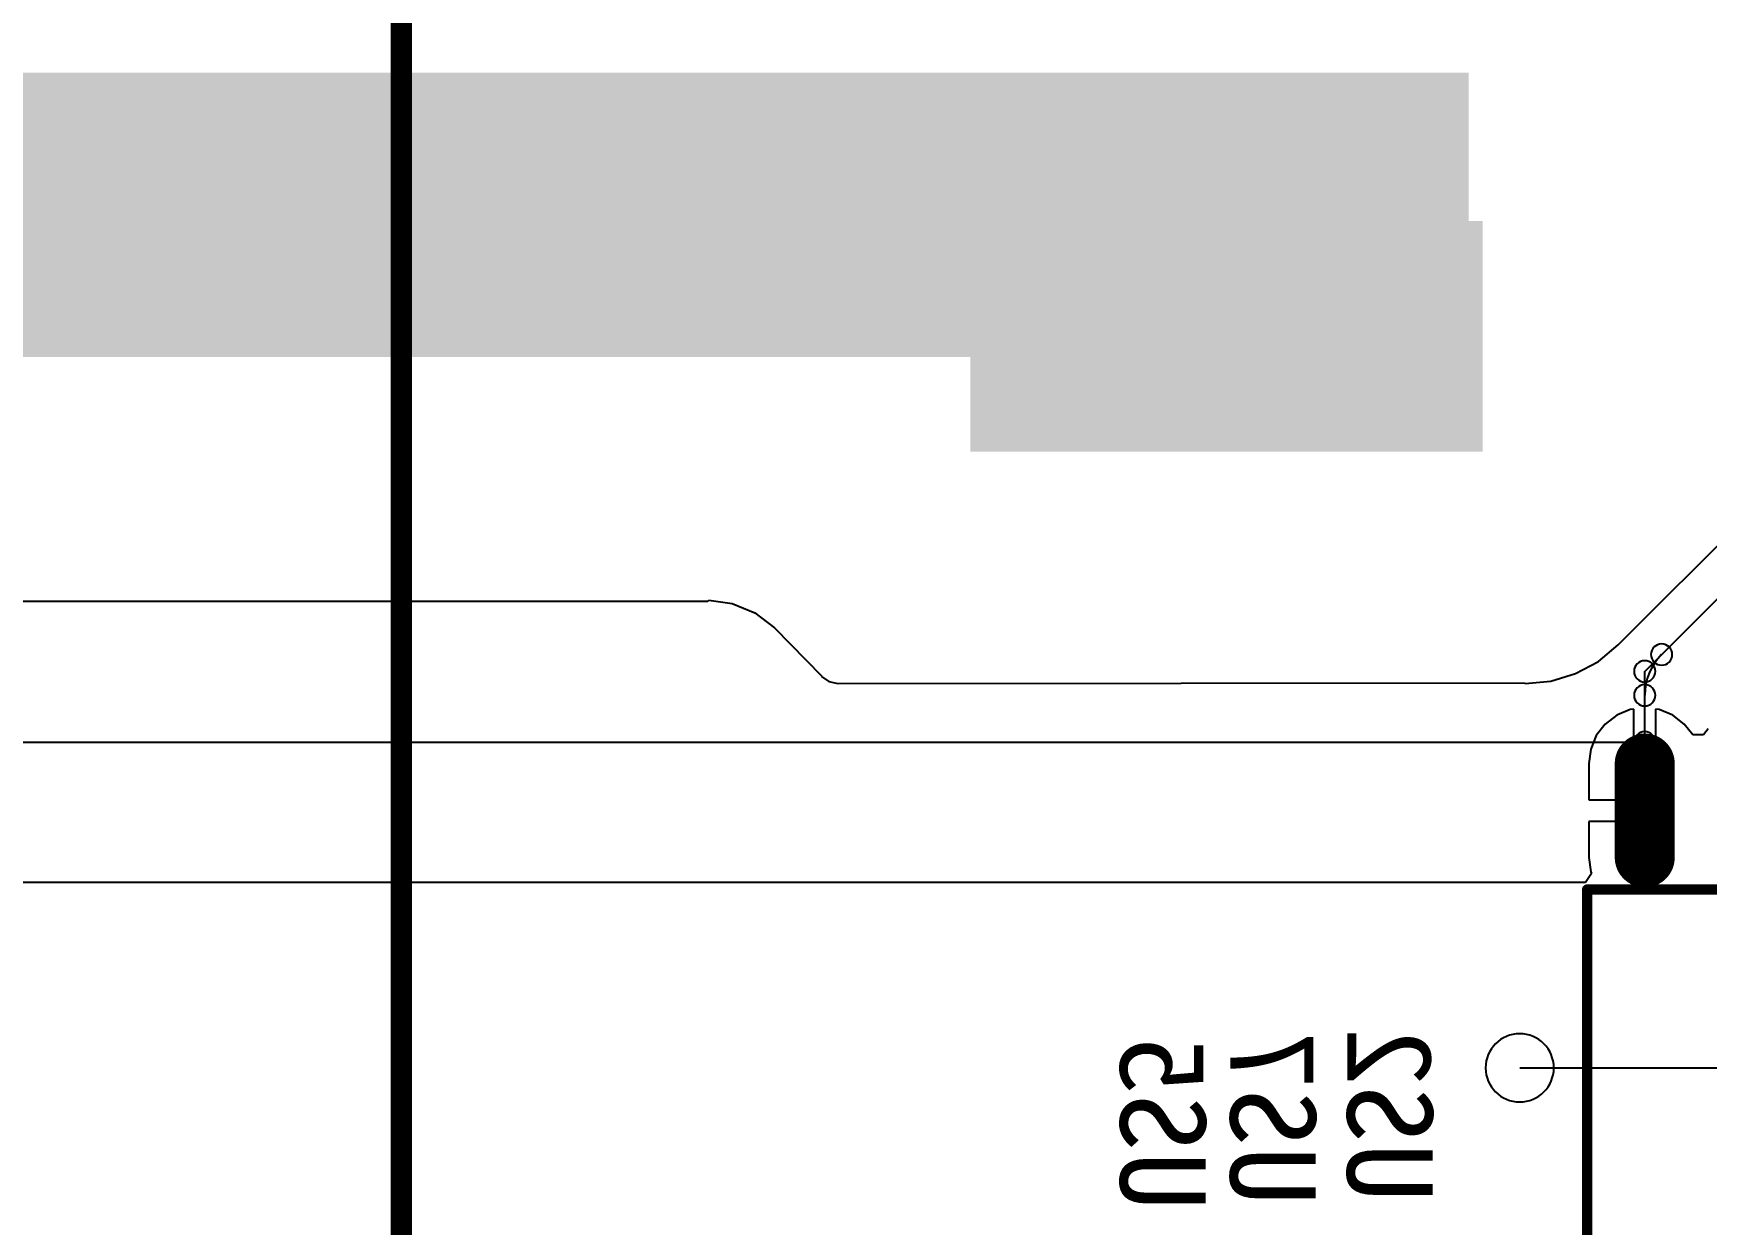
# Model space of a CAD drawing. Header units: inches. Extents: x 32166 to 66782, y 2386 to 7162.
# Drawn here: x 33277.6 to 33365.8, y 2951.1 to 3013.9 of the extents above; entities that cross this region are included whole.
import ezdxf

# ---------------------------------------------------------------- set-up
doc = ezdxf.new("R2010")
doc.units = ezdxf.units.IN
doc.header["$LTSCALE"] = 0.64311
doc.header["$MEASUREMENT"] = 0
for name, color, linetype in [('BOTTOMLAYER', 5, 'CONTINUOUS'), ('BOTTOMOVERLAY', 54, 'CONTINUOUS'), ('BOTTOMPASTE', 16, 'CONTINUOUS'), ('BOTTOMSOLDER', 6, 'CONTINUOUS'), ('KEEPOUTLAYER', 6, 'CONTINUOUS'), ('MULTILAYER', 9, 'CONTINUOUS')]:
    doc.layers.add(name, color=color, linetype=linetype)
doc.styles.get("Standard").update_dxf_attribs({"font": 'txt', "width": 0.8})

msp = doc.modelspace()

# ---------------------------------------------------------------- linework, layer by layer
at = {"layer": 'BOTTOMLAYER'}
for p, q in [((33361.166, 2981.616), (33369.007, 2989.474)), ((33362.56, 2980.222), (33368.748, 2986.409)), ((33210.888, 2983.934), (33313.161, 2983.934)), ((33313.161, 2983.934), (33313.203, 2983.971)), ((33313.161, 2983.934), (33313.161, 2983.934)), ((33313.203, 2983.971), (33314.445, 2983.808)), ((33314.445, 2983.808), (33315.641, 2983.312)), ((33315.641, 2983.312), (33316.668, 2982.524)), ((33316.668, 2982.524), (33319.168, 2979.964)), ((33360.114, 2980.752), (33361.166, 2981.616)), ((33357.609, 2979.714), (33358.913, 2980.11)), ((33358.913, 2980.11), (33360.114, 2980.752)), ((33362.56, 2976.487), (33362.56, 2980.222)), ((33319.168, 2979.964), (33319.151, 2979.948)), ((33319.151, 2979.948), (33319.546, 2979.684)), ((33319.546, 2979.684), (33320.013, 2979.591)), ((33320.013, 2979.591), (33356.221, 2979.614)), ((33356.221, 2979.614), (33356.254, 2979.581)), ((33356.254, 2979.581), (33357.609, 2979.714)), ((33356.254, 2979.581), (33356.254, 2979.581)), ((33361.989, 2978.237), (33361.797, 2978.212)), ((33361.989, 2973.458), (33361.989, 2978.237)), ((33363.324, 2978.212), (33363.132, 2978.237)), ((33363.132, 2978.237), (33363.132, 2972.886)), ((33360.474, 2977.448), (33360.005, 2976.837)), ((33361.085, 2977.917), (33360.474, 2977.448)), ((33361.797, 2978.212), (33361.085, 2977.917)), ((33364.035, 2977.917), (33363.324, 2978.212)), ((33364.646, 2977.448), (33364.035, 2977.917)), ((33365.087, 2976.874), (33364.646, 2977.448)), ((33265.81, 2976.487), (33362.56, 2976.487)), ((33360.005, 2976.837), (33359.711, 2976.125)), ((33365.659, 2976.874), (33365.087, 2976.874)), ((33365.905, 2977.195), (33365.659, 2976.874)), ((33359.711, 2976.125), (33359.61, 2975.362)), ((33359.61, 2975.362), (33359.61, 2973.458)), ((33359.61, 2973.458), (33361.989, 2973.458)), ((33362.561, 2972.315), (33359.61, 2972.315)), ((33359.61, 2972.315), (33359.61, 2970.412)), ((33362.56, 2969.152), (33362.56, 2972.887)), ((33363.132, 2972.886), (33362.561, 2972.886)), ((33362.561, 2972.886), (33362.561, 2972.315)), ((33359.61, 2970.412), (33359.711, 2969.648)), ((33359.747, 2969.559), (33359.43, 2969.084)), ((33359.711, 2969.648), (33359.747, 2969.559)), ((33359.43, 2969.084), (33241.533, 2969.084))]:
    msp.add_line(p, q, dxfattribs=at)
at = {"layer": 'BOTTOMLAYER', "const_width": 2.25}
msp.add_lwpolyline([(33362.56, 2975.362), (33362.56, 2970.412)], dxfattribs=at)
at = {"layer": 'BOTTOMLAYER', "const_width": 1.125}
for points in [[(33362.56, 2974.799, 1), (33362.56, 2975.924, 1)], [(33362.56, 2969.849, 1), (33362.56, 2970.974, 1)]]:
    msp.add_lwpolyline(points, format="xyb", close=True, dxfattribs=at)
at = {"layer": 'BOTTOMLAYER'}
for centre, radius, start, end in [((33365.602, 2978.962), 3.042, 134.99983, 179.99983), ((33363.451, 2981.113), 0.562, 0, 180), ((33363.451, 2981.113), 0.562, 180, 0), ((33362.56, 2980.222), 0.562, 0, 180), ((33362.56, 2980.222), 0.562, 0, 180), ((33362.56, 2980.222), 0.562, 180, 0), ((33362.56, 2980.222), 0.562, 180, 0), ((33362.56, 2978.962), 0.562, 0, 180), ((33362.56, 2978.962), 0.562, 180, 0), ((33362.56, 2976.487), 0.562, 0, 180), ((33362.56, 2976.487), 0.562, 0, 180), ((33362.56, 2976.487), 0.562, 180, 0), ((33362.56, 2976.487), 0.562, 180, 0), ((33362.56, 2972.887), 0.562, 0, 180), ((33362.56, 2972.887), 0.562, 180, 0), ((33362.56, 2969.152), 0.562, 0, 180), ((33362.56, 2969.152), 0.562, 180, 0)]:
    msp.add_arc(centre, radius, start, end, dxfattribs=at)
for points in [[(33167.913, 2996.804), (33353.268, 2996.804), (33167.913, 3011.789), (33353.268, 3011.789)], [(33327.459, 2992.263), (33353.559, 2992.263), (33327.459, 3003.513), (33353.559, 3003.513)]]:
    msp.add_solid(points, dxfattribs=at)
at = {"layer": 'BOTTOMOVERLAY'}
for points, const_width in [([(33296.997, 2934.861), (33296.997, 3065.361)], 1.125), ([(33359.523, 2948.924), (33359.523, 2968.724)], 0.539), ([(33359.523, 2968.724), (33371.223, 2968.724)], 0.539)]:
    msp.add_lwpolyline(points, dxfattribs=dict(at, const_width=const_width))
at = {"layer": 'BOTTOMOVERLAY', "const_width": 0.27}
msp.add_lwpolyline([(33359.523, 2968.59, 1), (33359.523, 2968.859, 1)], format="xyb", close=True, dxfattribs=at)
msp.add_lwpolyline([(33359.523, 2968.59, 1), (33359.523, 2968.859, 1)], format="xyb", close=True, dxfattribs=at)
at = {"layer": 'BOTTOMPASTE', "const_width": 2.25}
msp.add_lwpolyline([(33362.56, 2975.362), (33362.56, 2970.412)], dxfattribs=at)
at = {"layer": 'BOTTOMPASTE', "const_width": 1.125}
for points in [[(33362.56, 2974.799, 1), (33362.56, 2975.924, 1)], [(33362.56, 2969.849, 1), (33362.56, 2970.974, 1)]]:
    msp.add_lwpolyline(points, format="xyb", close=True, dxfattribs=at)
at = {"layer": 'BOTTOMSOLDER', "const_width": 3.164}
msp.add_lwpolyline([(33362.56, 2975.362), (33362.56, 2970.412)], dxfattribs=at)
at = {"layer": 'BOTTOMSOLDER', "const_width": 1.582}
for points in [[(33362.56, 2974.571, 1), (33362.56, 2976.153, 1)], [(33362.56, 2969.621, 1), (33362.56, 2971.203, 1)]]:
    msp.add_lwpolyline(points, format="xyb", close=True, dxfattribs=at)
at = {"layer": 'BOTTOMSOLDER'}
for points in [[(33167.778, 2999.729), (33351.693, 2999.729), (33167.778, 3010.934), (33351.693, 3010.934)], [(33327.001, 2991.805), (33354.016, 2991.805), (33327.001, 3003.97), (33354.016, 3003.97)]]:
    msp.add_solid(points, dxfattribs=at)
at = {"layer": 'KEEPOUTLAYER'}
msp.add_line((33355.968, 2959.319), (33400.068, 2959.319), dxfattribs=at)
for start, end in [(0, 180), (180, 0)]:
    msp.add_arc((33355.968, 2959.319), 1.8, start, end, dxfattribs=at)
at = {"layer": 'MULTILAYER'}
msp.add_solid([(33327.459, 2992.263), (33353.559, 2992.263), (33327.459, 3003.513), (33353.559, 3003.513)], dxfattribs=at)

# ---------------------------------------------------------------- texts
at = {"layer": 'BOTTOMOVERLAY', "text_generation_flag": 2}
for s, p in [('US5', (33334.908, 2951.804)), ('US7', (33340.713, 2952.074)), ('US2', (33346.878, 2952.254))]:
    msp.add_text(s, height=4.5, rotation=270, dxfattribs=at).set_placement(p)

doc.saveas('drawing.dxf')
